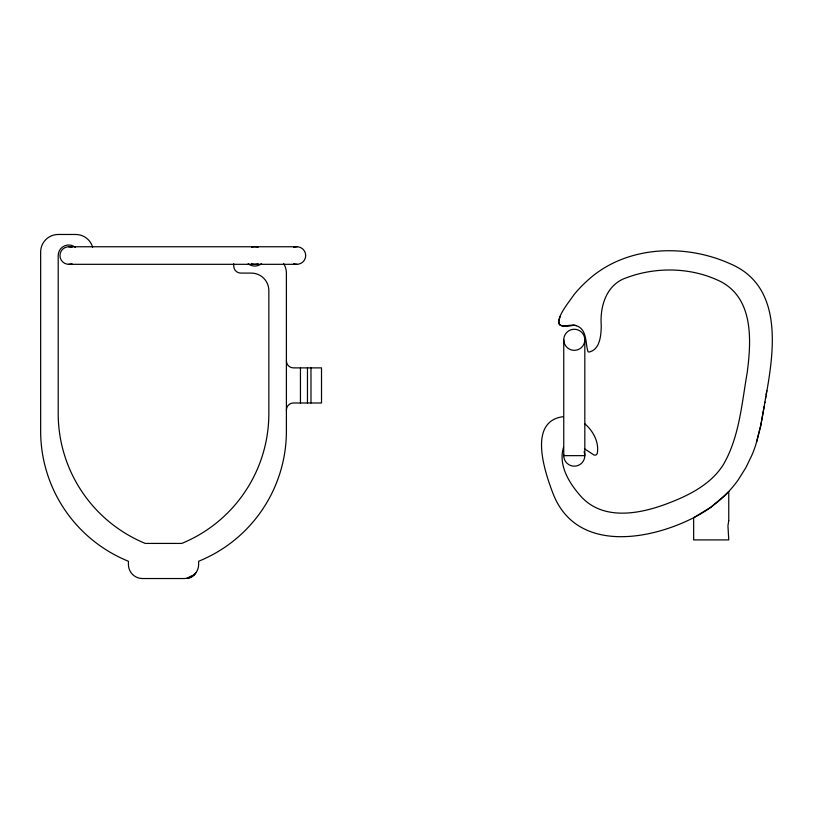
<?xml version="1.0" encoding="UTF-8"?>
<svg xmlns="http://www.w3.org/2000/svg" width="813" height="813" viewBox="0 0 813 813"><rect width="100%" height="100%" fill="white"/><g stroke="black" fill="none" stroke-linecap="round" stroke-linejoin="round"><path stroke-width="1.22" d="M764.83 402.72L765.836 396.551M766.11 394.884L766.791 390.697M765.46 398.878C773.885 352.933 784.281 287.04 730.765 264.022C684.871 243.107 624.851 245.465 586.783 281.207A126.371 126.371 0 0 0 574.232 294.387C567.159 304.682 543.704 332.324 573.704 325.17A11.88 11.88 0 0 1 576.376 325.678C587.403 329.59 585.187 342.852 587.992 351.623L588.917 352.08C600.228 349.783 601.193 334.651 601.244 325.281C599.821 306.145 606.528 284.276 626.579 277.7C656.975 266.349 692.808 267.304 721.853 282.172C753.905 299.967 751.253 341.745 747.157 372.954C741.72 403.837 739.413 436.693 723.489 464.426C710.958 484.467 688.855 495.452 667.463 503.552C640.349 513.816 604.476 520.92 581.935 497.475C569.984 484.457 557.809 465.646 563.531 447.313M764.931 402.069L760.775 425.433L755.927 444.355A131.015 131.015 0 0 1 751.984 454.985L745.887 467.627L738.123 480.005A116.147 116.147 0 0 1 724.993 495.361L710.674 507.363L693.692 517.718M764.22 406.398L760.714 425.748L756.69 441.916M728.743 520.655L727.95 525.869L728.763 539.913L693.652 539.913L693.652 517.739M560.238 316.389L558.826 320.779L558.805 323.604L559.923 325.18C565.218 327.182 570.96 323.92 576.366 325.678M196.116 572.515L194.52 574.415M193.494 575.34L192.61 576.01M188.27 578.033L186.279 578.429M563.46 416.642C527.18 421.043 545.015 472.485 553.013 493.511C576.275 553.744 650.735 540.493 695.989 516.499A134.877 134.877 0 0 0 711.212 506.997L720.562 499.487L728.753 491.499L728.763 520.605M68.739 246.756L296.938 246.756M68.739 264.316L296.938 264.316M584.456 448.725L594.11 455.087L595.939 455.067L597.169 453.766C599.527 442.506 593.063 430.616 584.517 423.553M584.821 339.793A10.528 10.528 0 0 1 569.019 348.919A10.528 10.528 0 0 1 569.019 330.678A10.528 10.528 0 0 1 584.821 339.793L584.821 455.646L563.755 455.646L563.755 339.793M310.983 367.883L310.983 402.994M307.466 367.883L307.466 402.994M300.444 367.883L300.444 402.994M233.738 263.727L233.738 266.075A7.022 7.022 0 0 0 240.76 273.087L251.298 273.087A17.551 17.551 0 0 1 268.849 290.648L268.849 413.522A140.425 140.425 0 0 1 181.777 543.419L145.273 543.419A140.425 140.425 0 0 1 58.201 413.522L58.201 255.536A10.528 10.528 0 0 1 75.375 247.365M286.4 360.86A7.022 7.022 0 0 0 293.422 367.883L321.511 367.883L321.511 402.994L293.422 402.994A7.022 7.022 0 0 0 286.4 410.006M261.44 263.717A10.528 10.528 0 0 1 248.168 263.717M283.544 263.483A17.551 17.551 0 0 1 286.4 273.087L286.4 431.073A140.425 140.425 0 0 1 198.636 561.255L198.636 564.486A14.045 14.045 0 0 1 184.592 578.531L142.458 578.531A14.045 14.045 0 0 1 128.424 564.486L128.424 561.255A140.425 140.425 0 0 1 40.65 431.073L40.65 252.03A17.551 17.551 0 0 1 58.201 234.469L75.761 234.469A17.551 17.551 0 0 1 92.631 247.193M194.317 574.456A5.071 1.311 -35.7 0 1 193.352 575.319M192.803 576.254A6.534 2.673 -33.3 0 1 188.077 578.297M192.508 575.401A6.474 1.748 -28.1 0 1 189.043 577.006M194.714 574.374A5.071 1.524 -34.6 0 1 193.646 575.37M293.706 247.376A8.78 8.78 0 0 1 305.708 255.536A8.78 8.78 0 0 1 293.706 263.697M258.036 263.697A8.78 8.78 0 0 1 251.573 263.697M251.573 247.376A8.78 8.78 0 0 1 258.036 247.376M71.971 263.697A8.78 8.78 0 0 1 59.959 255.536A8.78 8.78 0 0 1 71.971 247.376M584.08 451.774A10.528 10.528 0 0 1 575.787 466.073A10.528 10.528 0 0 1 563.795 454.701"/></g></svg>
